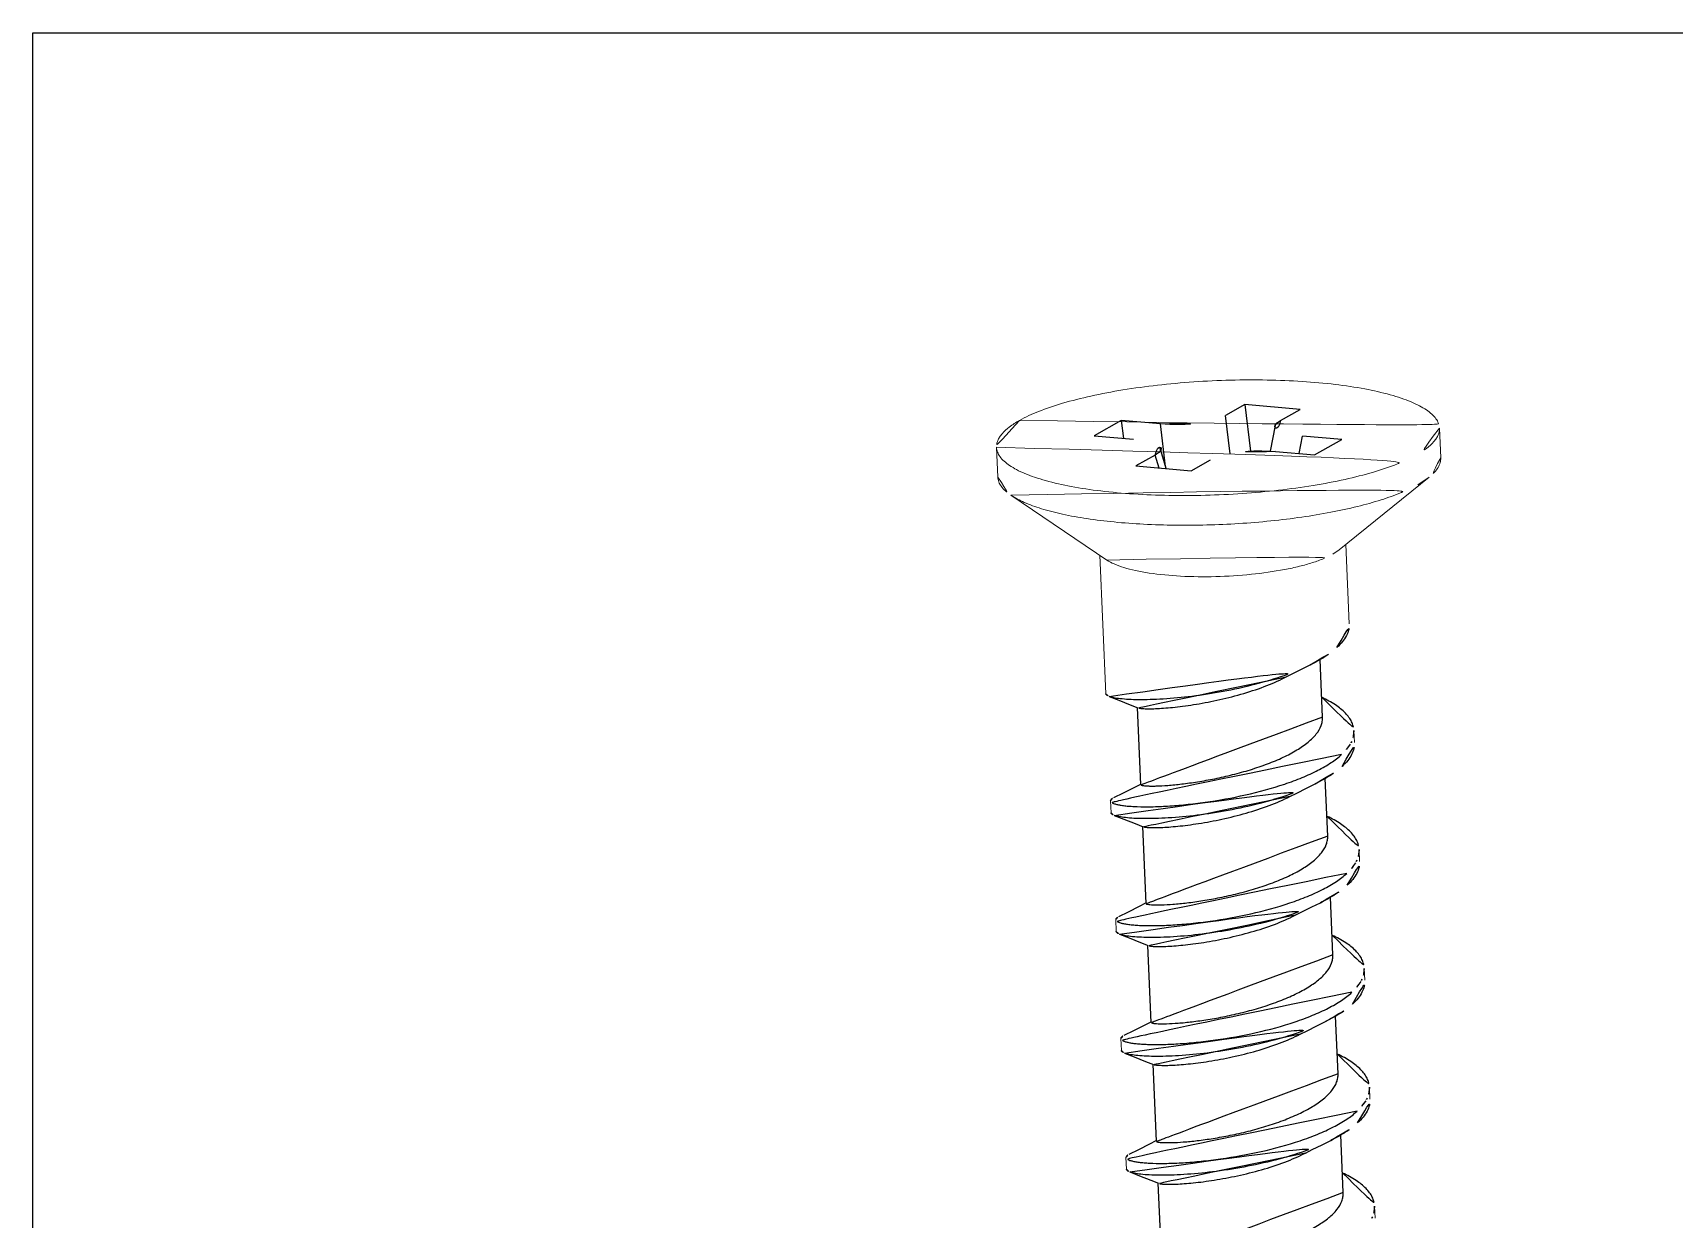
# Model space of a CAD drawing. Extents: x 16296675204 to 16296683393, y -37409618576 to -37409617244.
# Drawn here: x 16296675481.54 to 16296675508.19, y -37409617653.29 to -37409617634.02 of the extents above; entities that cross this region are included whole.
import ezdxf

# ---------------------------------------------------------------- set-up
doc = ezdxf.new("R2010")
doc.units = 0
doc.header["$LTSCALE"] = 10
doc.header["$MEASUREMENT"] = 0
doc.linetypes.add('ACAD_ISO02W100', pattern=[15, 12, -3])
doc.layers.get('0').update_dxf_attribs({"linetype": 'CONTINUOUS'})
doc.layers.add('虚线', color=8, linetype='ACAD_ISO02W100', lineweight=20)

msp = doc.modelspace()

# ---------------------------------------------------------------- linework, layer by layer
at = {"color": 7, "linetype": 'Continuous'}
for p, q in [((16296675501.221809, -37409617640.058723), (16296675500.906601, -37409617640.236099)), ((16296675502.11754, -37409617640.136597), (16296675501.221809, -37409617640.058723)), ((16296675501.221809, -37409617640.058723), (16296675501.312031, -37409617640.816238)), ((16296675501.80232, -37409617640.31398), (16296675502.11754, -37409617640.136597)), ((16296675499.214291, -37409617640.315521), (16296675498.771669, -37409617640.564598)), ((16296675499.85218, -37409617640.370979), (16296675499.214291, -37409617640.315521)), ((16296675499.214291, -37409617640.315521), (16296675499.24889, -37409617640.606087)), ((16296675499.934521, -37409617641.062302), (16296675499.85218, -37409617640.370979)), ((16296675500.98052, -37409617640.856819), (16296675500.906601, -37409617640.236099)), ((16296675501.638849, -37409617640.816948), (16296675501.7208, -37409617640.396523)), ((16296675498.771669, -37409617640.564598), (16296675499.409571, -37409617640.620064)), ((16296675502.104191, -37409617640.854347), (16296675502.159309, -37409617640.571571)), ((16296675502.797199, -37409617640.627037), (16296675502.159309, -37409617640.571571)), ((16296675502.354589, -37409617640.876106), (16296675502.797199, -37409617640.627037)), ((16296675499.76655, -37409617640.877663), (16296675499.45134, -37409617641.055038)), ((16296675499.829029, -37409617641.087883), (16296675499.76655, -37409617640.877663)), ((16296675499.94512, -37409617641.097969), (16296675499.84705, -37409617640.767998)), ((16296675500.347071, -37409617641.132919), (16296675500.662279, -37409617640.955544)), ((16296675501.71669, -37409617640.820663), (16296675502.354589, -37409617640.876106)), ((16296675499.45134, -37409617641.055038), (16296675500.347071, -37409617641.132919)), ((16296675502.48303, -37409617645.134087), (16296675502.442341, -37409617644.197601)), ((16296675499.357479, -37409617644.932518), (16296675499.482981, -37409617644.982986)), ((16296675499.473471, -37409617644.979172), (16296675499.5278, -37409617646.229652)), ((16296675502.566919, -37409617647.064781), (16296675502.52622, -37409617646.128151)), ((16296675499.44136, -37409617646.863213), (16296675499.56687, -37409617646.913689)), ((16296675499.55735, -37409617646.909866), (16296675499.611679, -37409617648.160347)), ((16296675502.650801, -37409617648.995483), (16296675502.6101, -37409617648.058823)), ((16296675499.525249, -37409617648.793907), (16296675499.650749, -37409617648.844383)), ((16296675499.641239, -37409617648.840561), (16296675499.69557, -37409617650.091042)), ((16296675502.73468, -37409617650.926163), (16296675502.693991, -37409617649.989647)), ((16296675499.609131, -37409617650.724602), (16296675499.73464, -37409617650.775078)), ((16296675499.725121, -37409617650.771248), (16296675499.779461, -37409617652.021744)), ((16296675502.818569, -37409617652.856857), (16296675502.77787, -37409617651.920189)), ((16296675499.69302, -37409617652.655296), (16296675499.81852, -37409617652.705772)), ((16296675499.80901, -37409617652.701942), (16296675499.86334, -37409617653.952423))]:
    msp.add_line(p, q, dxfattribs=at)
msp.add_lwpolyline([(16296675534.85187, -37409617716.359558), (16296675481.5355, -37409617716.359558), (16296675481.5355, -37409617634.019852), (16296675534.85187, -37409617634.019852)], close=True)
for points in [[(16296675501.870029, -37409617644.491241), (16296675501.979321, -37409617644.435837), (16296675502.14082, -37409617644.355278), (16296675502.2794, -37409617644.287086)], [(16296675499.01549, -37409617644.798523), (16296675499.173019, -37409617644.859703), (16296675499.357479, -37409617644.932518)], [(16296675499.525961, -37409617646.226021), (16296675499.41971, -37409617646.2799), (16296675499.242189, -37409617646.368507), (16296675499.087021, -37409617646.444878)], [(16296675501.953911, -37409617646.421928), (16296675502.06321, -37409617646.366531), (16296675502.224701, -37409617646.285973), (16296675502.363291, -37409617646.217781)], [(16296675499.099369, -37409617646.729218), (16296675499.256901, -37409617646.790398), (16296675499.44136, -37409617646.863213)], [(16296675499.60984, -37409617648.156723), (16296675499.503599, -37409617648.210587), (16296675499.32608, -37409617648.299202), (16296675499.1709, -37409617648.375557)], [(16296675502.0378, -37409617648.352623), (16296675502.147091, -37409617648.297218), (16296675502.30859, -37409617648.216667), (16296675502.44717, -37409617648.148483)], [(16296675499.18326, -37409617648.659912), (16296675499.34079, -37409617648.721092), (16296675499.525249, -37409617648.793907)], [(16296675499.693729, -37409617650.08741), (16296675499.587481, -37409617650.141289), (16296675499.40996, -37409617650.229889), (16296675499.254789, -37409617650.306259)], [(16296675502.121679, -37409617650.283318), (16296675502.23098, -37409617650.227913), (16296675502.392469, -37409617650.147362), (16296675502.531059, -37409617650.07917)], [(16296675499.267139, -37409617650.590599), (16296675499.424669, -37409617650.651787), (16296675499.609131, -37409617650.724602)], [(16296675499.777611, -37409617652.018097), (16296675499.67137, -37409617652.071983), (16296675499.493851, -37409617652.160583), (16296675499.338671, -37409617652.236954)], [(16296675502.20557, -37409617652.214012), (16296675502.314859, -37409617652.158607), (16296675502.47636, -37409617652.078049), (16296675502.614941, -37409617652.009857)], [(16296675499.35103, -37409617652.521294), (16296675499.508551, -37409617652.582474), (16296675499.69302, -37409617652.655296)]]:
    msp.add_lwpolyline(points, dxfattribs=at)
for centre, major_axis, ratio, start_param, end_param in [((16296675500.1898, -37409617640.166733), (-0.801806, -0.030785), 0.263882425, 1.126066153, 2.666704219), ((16296675502.5408, -37409617640.37114), (-0.821229, -0.039608), 0.25133448, 5.818141006, 7.358779072), ((16296675499.02807, -37409617640.820488), (-0.821229, -0.039608), 0.25133448, -3.606636955, -2.065998889), ((16296675501.37907, -37409617641.024887), (-0.801806, -0.030785), 0.263882425, -2.0155265, -0.474888434)]:
    msp.add_ellipse(centre, major_axis=major_axis, ratio=ratio, start_param=start_param, end_param=end_param, dxfattribs=at)
for points, knots in [([(16296675502.717171, -37409617644.003128), (16296675502.749281, -37409617643.973457), (16296675502.80654, -37409617643.913696), (16296675502.87265, -37409617643.816093), (16296675502.91188, -37409617643.716553), (16296675502.918949, -37409617643.648613), (16296675502.91754, -37409617643.616127)], [0, 0, 0, 0, 0.292045706, 0.550742358, 0.782817436, 1, 1, 1, 1]), ([(16296675502.2794, -37409617644.287086), (16296675502.363899, -37409617644.245743), (16296675502.517139, -37409617644.161842), (16296675502.65819, -37409617644.057617), (16296675502.717171, -37409617644.003128)], [0, 0, 0, 0, 0.539523175, 1, 1, 1, 1]), ([(16296675499.01549, -37409617644.798523), (16296675499.039709, -37409617644.807861), (16296675499.10005, -37409617644.822884), (16296675499.206249, -37409617644.838333), (16296675499.341721, -37409617644.848763), (16296675499.50412, -37409617644.853302), (16296675499.690821, -37409617644.851067), (16296675499.97921, -37409617644.837646), (16296675500.374599, -37409617644.79998), (16296675500.870781, -37409617644.723427), (16296675501.37249, -37409617644.613693), (16296675501.846319, -37409617644.473083), (16296675502.14336, -37409617644.353683), (16296675502.2794, -37409617644.287086)], [0, 0, 0, 0, 0.023276566, 0.055463247, 0.09623742, 0.145040673, 0.201136549, 0.263651163, 0.403927684, 0.557108169, 0.713672809, 0.86415492, 1, 1, 1, 1]), ([(16296675501.87002, -37409617644.491226), (16296675501.761061, -37409617644.546913), (16296675501.526251, -37409617644.647263), (16296675501.155621, -37409617644.767433), (16296675500.77169, -37409617644.862717), (16296675500.454769, -37409617644.921913), (16296675500.214911, -37409617644.956497), (16296675500.052839, -37409617644.975433), (16296675499.90663, -37409617644.988449), (16296675499.778839, -37409617644.996017), (16296675499.6717, -37409617644.998802), (16296675499.58716, -37409617644.997414), (16296675499.53145, -37409617644.993408), (16296675499.499439, -37409617644.988037), (16296675499.487659, -37409617644.984894), (16296675499.482981, -37409617644.982986)], [0, 0, 0, 0, 0.149149692, 0.310486425, 0.474512212, 0.630990703, 0.703238306, 0.769886721, 0.829852517, 0.882142193, 0.925906765, 0.960440098, 0.985212648, 0.993851739, 1, 1, 1, 1]), ([(16296675498.96327, -37409617644.755058), (16296675498.963449, -37409617644.759079), (16296675498.966619, -37409617644.767982), (16296675498.977631, -37409617644.779198), (16296675498.99435, -37409617644.789688), (16296675499.007839, -37409617644.79557), (16296675499.01549, -37409617644.798523)], [0, 0, 0, 0, 0.169964487, 0.380192821, 0.653494873, 1, 1, 1, 1]), ([(16296675502.476101, -37409617644.816238), (16296675502.55056, -37409617644.851593), (16296675502.684349, -37409617644.924179), (16296675502.82888, -37409617645.037201), (16296675502.91194, -37409617645.133957), (16296675502.956011, -37409617645.205368), (16296675502.98414, -37409617645.278732), (16296675502.991961, -37409617645.329063), (16296675502.99304, -37409617645.35376)], [0, 0, 0, 0, 0.317057743, 0.583748074, 0.699704525, 0.805924509, 0.904904925, 1, 1, 1, 1]), ([(16296675502.483021, -37409617645.134087), (16296675502.48402, -37409617645.156883), (16296675502.481001, -37409617645.203697), (16296675502.454269, -37409617645.299797), (16296675502.37977, -37409617645.420212), (16296675502.242611, -37409617645.551971), (16296675502.06004, -37409617645.676743), (16296675501.838209, -37409617645.792648), (16296675501.585091, -37409617645.897911), (16296675501.31011, -37409617645.990768), (16296675501.023729, -37409617646.069939), (16296675500.73691, -37409617646.134644), (16296675500.46069, -37409617646.184631), (16296675500.20573, -37409617646.220306), (16296675499.981871, -37409617646.242577), (16296675499.818781, -37409617646.251907), (16296675499.71031, -37409617646.253471), (16296675499.647461, -37409617646.25235), (16296675499.597651, -37409617646.249229), (16296675499.56496, -37409617646.24527), (16296675499.54537, -37409617646.240761), (16296675499.53546, -37409617646.237457), (16296675499.52796, -37409617646.233162), (16296675499.527809, -37409617646.229652)], [0, 0, 0, 0, 0.020473064, 0.041729226, 0.088965761, 0.145234353, 0.211406525, 0.286735163, 0.369456871, 0.457154917, 0.547003049, 0.635953592, 0.720898874, 0.798817184, 0.866906327, 0.922705443, 0.9453497, 0.964215031, 0.979139366, 0.990015945, 0.99393238, 0.996849703, 1, 1, 1, 1]), ([(16296675502.955999, -37409617645.528778), (16296675502.95435, -37409617645.532341), (16296675502.94743, -37409617645.546783), (16296675502.939791, -37409617645.56086), (16296675502.933689, -37409617645.571274)], [0, 0, 0, 0, 0.245567706, 1, 1, 1, 1]), ([(16296675502.99304, -37409617645.35376), (16296675502.99431, -37409617645.38295), (16296675502.988951, -37409617645.443527), (16296675502.968981, -37409617645.500793), (16296675502.955999, -37409617645.528778)], [0, 0, 0, 0, 0.486340642, 1, 1, 1, 1]), ([(16296675502.792669, -37409617645.740753), (16296675502.740021, -37409617645.789383), (16296675502.616091, -37409617645.883087), (16296675502.400789, -37409617646.006416), (16296675502.14761, -37409617646.121323), (16296675501.758711, -37409617646.264503), (16296675501.232269, -37409617646.406433), (16296675500.691999, -37409617646.503998), (16296675500.26757, -37409617646.55555), (16296675499.975849, -37409617646.579674), (16296675499.713289, -37409617646.590729), (16296675499.51613, -37409617646.590103), (16296675499.378559, -37409617646.583427), (16296675499.29212, -37409617646.576263), (16296675499.21764, -37409617646.566833), (16296675499.15604, -37409617646.55571), (16296675499.106421, -37409617646.542374), (16296675499.06694, -37409617646.527344), (16296675499.03941, -37409617646.507378), (16296675499.038771, -37409617646.492683)], [0, 0, 0, 0, 0.054602615, 0.117789166, 0.188745253, 0.266169363, 0.433325532, 0.603347488, 0.684032993, 0.759000201, 0.826300458, 0.884192152, 0.909142841, 0.931212345, 0.950280087, 0.966251833, 0.979077401, 0.988796353, 1, 1, 1, 1]), ([(16296675502.80105, -37409617645.933823), (16296675502.833179, -37409617645.904137), (16296675502.890459, -37409617645.844353), (16296675502.956591, -37409617645.746689), (16296675502.9958, -37409617645.647102), (16296675503.00285, -37409617645.579117), (16296675503.001419, -37409617645.546638)], [0, 0, 0, 0, 0.292058996, 0.550756019, 0.78282278, 1, 1, 1, 1]), ([(16296675502.933689, -37409617645.571274), (16296675502.9251, -37409617645.58593), (16296675502.88485, -37409617645.647713), (16296675502.83429, -37409617645.702309), (16296675502.792669, -37409617645.740753)], [0, 0, 0, 0, 0.230661655, 1, 1, 1, 1]), ([(16296675502.363291, -37409617646.217781), (16296675502.447781, -37409617646.17643), (16296675502.601021, -37409617646.092537), (16296675502.742069, -37409617645.988312), (16296675502.80105, -37409617645.933823)], [0, 0, 0, 0, 0.539505924, 1, 1, 1, 1]), ([(16296675499.09938, -37409617646.729218), (16296675499.12359, -37409617646.738564), (16296675499.183929, -37409617646.753571), (16296675499.29014, -37409617646.76902), (16296675499.425619, -37409617646.779457), (16296675499.588039, -37409617646.783997), (16296675499.774759, -37409617646.781761), (16296675500.06316, -37409617646.768341), (16296675500.458561, -37409617646.730667), (16296675500.954729, -37409617646.654121), (16296675501.456421, -37409617646.544373), (16296675501.930241, -37409617646.403763), (16296675502.227261, -37409617646.284363), (16296675502.363291, -37409617646.217781)], [0, 0, 0, 0, 0.023276892, 0.055464645, 0.096240648, 0.145049353, 0.201151804, 0.263673445, 0.403950807, 0.557126029, 0.713689384, 0.864168888, 1, 1, 1, 1]), ([(16296675499.038771, -37409617646.492683), (16296675499.038589, -37409617646.48867), (16296675499.04097, -37409617646.479523), (16296675499.050989, -37409617646.467407), (16296675499.06673, -37409617646.455513), (16296675499.079651, -37409617646.448479), (16296675499.087021, -37409617646.444878)], [0, 0, 0, 0, 0.169923784, 0.38021977, 0.653573272, 1, 1, 1, 1]), ([(16296675501.953911, -37409617646.421928), (16296675501.84494, -37409617646.477592), (16296675501.61013, -37409617646.577957), (16296675501.2395, -37409617646.69812), (16296675500.85557, -37409617646.793411), (16296675500.53866, -37409617646.852608), (16296675500.29879, -37409617646.887199), (16296675500.13673, -37409617646.906128), (16296675499.990511, -37409617646.919144), (16296675499.86272, -37409617646.926712), (16296675499.75559, -37409617646.929497), (16296675499.67104, -37409617646.928093), (16296675499.61533, -37409617646.924103), (16296675499.583321, -37409617646.918732), (16296675499.57155, -37409617646.915581), (16296675499.566879, -37409617646.913689)], [0, 0, 0, 0, 0.149151444, 0.31048851, 0.474514788, 0.630995045, 0.703238917, 0.769892315, 0.829853838, 0.882146381, 0.925911335, 0.960441334, 0.985220341, 0.993856093, 1, 1, 1, 1]), ([(16296675499.047159, -37409617646.685806), (16296675499.04734, -37409617646.689819), (16296675499.050529, -37409617646.698708), (16296675499.06155, -37409617646.709908), (16296675499.07826, -37409617646.72039), (16296675499.09173, -37409617646.726257), (16296675499.09938, -37409617646.729218)], [0, 0, 0, 0, 0.170000013, 0.380313825, 0.653600326, 1, 1, 1, 1]), ([(16296675502.56041, -37409617646.747139), (16296675502.6348, -37409617646.782471), (16296675502.76845, -37409617646.855026), (16296675502.91283, -37409617646.967972), (16296675502.995819, -37409617647.064651), (16296675503.03986, -37409617647.136002), (16296675503.067989, -37409617647.209297), (16296675503.075821, -37409617647.259583), (16296675503.07691, -37409617647.284264)], [0, 0, 0, 0, 0.317038141, 0.583721003, 0.699682042, 0.805910367, 0.904900162, 1, 1, 1, 1]), ([(16296675502.56691, -37409617647.064781), (16296675502.56789, -37409617647.087578), (16296675502.56488, -37409617647.134392), (16296675502.53817, -37409617647.230499), (16296675502.463659, -37409617647.350906), (16296675502.3265, -37409617647.482674), (16296675502.143921, -37409617647.607437), (16296675501.922091, -37409617647.723343), (16296675501.66897, -37409617647.828598), (16296675501.393999, -37409617647.921463), (16296675501.10762, -37409617648.000641), (16296675500.820801, -37409617648.065331), (16296675500.544571, -37409617648.115334), (16296675500.28961, -37409617648.151001), (16296675500.06576, -37409617648.173279), (16296675499.90267, -37409617648.182587), (16296675499.794201, -37409617648.184174), (16296675499.73134, -37409617648.183037), (16296675499.68154, -37409617648.179916), (16296675499.648849, -37409617648.175972), (16296675499.62925, -37409617648.171463), (16296675499.61935, -37409617648.168137), (16296675499.611839, -37409617648.163857), (16296675499.611679, -37409617648.160347)], [0, 0, 0, 0, 0.020473397, 0.04172825, 0.088964795, 0.145234699, 0.21140827, 0.286737033, 0.369457519, 0.457154473, 0.547002625, 0.635953948, 0.720899289, 0.798816176, 0.866903321, 0.922701866, 0.945350284, 0.96421297, 0.979137498, 0.990016213, 0.993929145, 0.99684572, 1, 1, 1, 1]), ([(16296675503.07691, -37409617647.284264), (16296675503.078199, -37409617647.313499), (16296675503.072849, -37409617647.374207), (16296675503.05283, -37409617647.43158), (16296675503.03981, -37409617647.459633)], [0, 0, 0, 0, 0.486306326, 1, 1, 1, 1]), ([(16296675502.876551, -37409617647.671448), (16296675502.82391, -37409617647.720078), (16296675502.700001, -37409617647.813766), (16296675502.484739, -37409617647.937073), (16296675502.231621, -37409617648.051964), (16296675501.842779, -37409617648.195122), (16296675501.31642, -37409617648.337067), (16296675500.776199, -37409617648.434647), (16296675500.351789, -37409617648.486214), (16296675500.060061, -37409617648.510353), (16296675499.79747, -37409617648.521423), (16296675499.600269, -37409617648.520798), (16296675499.462669, -37409617648.514137), (16296675499.3762, -37409617648.506973), (16296675499.301689, -37409617648.497543), (16296675499.240061, -37409617648.486427), (16296675499.19042, -37409617648.473106), (16296675499.1509, -37409617648.458069), (16296675499.123329, -37409617648.438133), (16296675499.12265, -37409617648.423431)], [0, 0, 0, 0, 0.054597217, 0.117772269, 0.188713614, 0.266122839, 0.433262524, 0.603270318, 0.683950983, 0.758921475, 0.826233658, 0.884138543, 0.909095902, 0.931171631, 0.950246803, 0.966225121, 0.979058274, 0.988784535, 1, 1, 1, 1]), ([(16296675502.884939, -37409617647.864517), (16296675502.917061, -37409617647.834846), (16296675502.97434, -37409617647.775047), (16296675503.04047, -37409617647.677399), (16296675503.079679, -37409617647.577812), (16296675503.08674, -37409617647.509827), (16296675503.0853, -37409617647.477348)], [0, 0, 0, 0, 0.292042277, 0.550741516, 0.782816052, 1, 1, 1, 1]), ([(16296675503.018009, -37409617647.501221), (16296675503.009411, -37409617647.515953), (16296675502.96908, -37409617647.578018), (16296675502.918341, -37409617647.632843), (16296675502.876551, -37409617647.671448)], [0, 0, 0, 0, 0.230586123, 1, 1, 1, 1]), ([(16296675503.03981, -37409617647.459633), (16296675503.038191, -37409617647.463112), (16296675503.03142, -37409617647.477226), (16296675503.02397, -37409617647.49102), (16296675503.018009, -37409617647.501221)], [0, 0, 0, 0, 0.245662192, 1, 1, 1, 1]), ([(16296675502.44717, -37409617648.148483), (16296675502.53167, -37409617648.107117), (16296675502.68491, -37409617648.023232), (16296675502.82596, -37409617647.918999), (16296675502.884939, -37409617647.864517)], [0, 0, 0, 0, 0.539514938, 1, 1, 1, 1]), ([(16296675499.12265, -37409617648.423431), (16296675499.122471, -37409617648.419411), (16296675499.12483, -37409617648.410263), (16296675499.13485, -37409617648.398117), (16296675499.1506, -37409617648.386223), (16296675499.16353, -37409617648.379173), (16296675499.1709, -37409617648.375557)], [0, 0, 0, 0, 0.169900019, 0.380141039, 0.653487407, 1, 1, 1, 1]), ([(16296675499.18326, -37409617648.659912), (16296675499.207479, -37409617648.66925), (16296675499.26782, -37409617648.684273), (16296675499.37402, -37409617648.699707), (16296675499.509489, -37409617648.710152), (16296675499.6719, -37409617648.714684), (16296675499.85861, -37409617648.712463), (16296675500.147011, -37409617648.699043), (16296675500.5424, -37409617648.661369), (16296675501.03857, -37409617648.584824), (16296675501.54026, -37409617648.475067), (16296675502.01409, -37409617648.334457), (16296675502.311131, -37409617648.215073), (16296675502.44717, -37409617648.148483)], [0, 0, 0, 0, 0.023278057, 0.055464367, 0.096237391, 0.145041777, 0.201140971, 0.263660908, 0.403941326, 0.557113817, 0.713670843, 0.864155822, 1, 1, 1, 1]), ([(16296675502.03779, -37409617648.352623), (16296675501.928829, -37409617648.408302), (16296675501.694019, -37409617648.508636), (16296675501.323389, -37409617648.628807), (16296675500.939461, -37409617648.724113), (16296675500.622549, -37409617648.783287), (16296675500.382681, -37409617648.817886), (16296675500.22061, -37409617648.836823), (16296675500.0744, -37409617648.849838), (16296675499.946609, -37409617648.857407), (16296675499.83947, -37409617648.860184), (16296675499.754919, -37409617648.858803), (16296675499.699221, -37409617648.85479), (16296675499.66721, -37409617648.849419), (16296675499.65542, -37409617648.846283), (16296675499.650749, -37409617648.844383)], [0, 0, 0, 0, 0.149149925, 0.310486899, 0.474512549, 0.630991091, 0.703238754, 0.769887552, 0.829852148, 0.882143536, 0.925906325, 0.960441356, 0.985212845, 0.993853208, 1, 1, 1, 1]), ([(16296675499.131041, -37409617648.616478), (16296675499.13122, -37409617648.620499), (16296675499.134411, -37409617648.629387), (16296675499.14542, -37409617648.640587), (16296675499.16213, -37409617648.651077), (16296675499.175619, -37409617648.65696), (16296675499.18326, -37409617648.659912)], [0, 0, 0, 0, 0.169993056, 0.38028427, 0.653562307, 1, 1, 1, 1]), ([(16296675502.64501, -37409617648.678169), (16296675502.719311, -37409617648.713493), (16296675502.85277, -37409617648.786011), (16296675502.99695, -37409617648.898888), (16296675503.079821, -37409617648.995499), (16296675503.1238, -37409617649.066811), (16296675503.15188, -37409617649.14006), (16296675503.15971, -37409617649.190308), (16296675503.160801, -37409617649.214973)], [0, 0, 0, 0, 0.316984893, 0.583639069, 0.699603812, 0.805849235, 0.904865736, 1, 1, 1, 1]), ([(16296675502.650789, -37409617648.995483), (16296675502.651791, -37409617649.018257), (16296675502.648769, -37409617649.065086), (16296675502.622049, -37409617649.161186), (16296675502.547529, -37409617649.281593), (16296675502.410379, -37409617649.413353), (16296675502.22781, -37409617649.538132), (16296675502.00598, -37409617649.65403), (16296675501.752859, -37409617649.759293), (16296675501.47788, -37409617649.852158), (16296675501.1915, -37409617649.931328), (16296675500.90468, -37409617649.996017), (16296675500.62846, -37409617650.046013), (16296675500.373501, -37409617650.081703), (16296675500.149639, -37409617650.103973), (16296675499.986549, -37409617650.113297), (16296675499.87808, -37409617650.114861), (16296675499.815229, -37409617650.113739), (16296675499.765421, -37409617650.110611), (16296675499.732731, -37409617650.106659), (16296675499.71314, -37409617650.10215), (16296675499.70323, -37409617650.098846), (16296675499.69573, -37409617650.094551), (16296675499.69558, -37409617650.091042)], [0, 0, 0, 0, 0.02047321, 0.04172905, 0.08896589, 0.145234743, 0.211406872, 0.286735126, 0.369456489, 0.457154687, 0.547003065, 0.635953623, 0.720898634, 0.798816603, 0.866905772, 0.922705652, 0.945349236, 0.964215767, 0.979138535, 0.990016578, 0.993933024, 0.996849142, 1, 1, 1, 1]), ([(16296675503.160801, -37409617649.214973), (16296675503.16209, -37409617649.244339), (16296675503.156679, -37409617649.305321), (16296675503.13648, -37409617649.362923), (16296675503.12335, -37409617649.39106)], [0, 0, 0, 0, 0.486199985, 1, 1, 1, 1]), ([(16296675502.968821, -37409617649.795212), (16296675503.000931, -37409617649.765549), (16296675503.058189, -37409617649.70578), (16296675503.1243, -37409617649.608177), (16296675503.16353, -37409617649.508659), (16296675503.170601, -37409617649.44072), (16296675503.169201, -37409617649.408249)], [0, 0, 0, 0, 0.292056058, 0.55074832, 0.782819238, 1, 1, 1, 1]), ([(16296675503.10301, -37409617649.43), (16296675503.0944, -37409617649.444893), (16296675503.053869, -37409617649.507721), (16296675503.002649, -37409617649.563148), (16296675502.96043, -37409617649.602142)], [0, 0, 0, 0, 0.230394881, 1, 1, 1, 1]), ([(16296675503.12335, -37409617649.39106), (16296675503.12183, -37409617649.394333), (16296675503.11548, -37409617649.407516), (16296675503.10854, -37409617649.420441), (16296675503.10301, -37409617649.43)], [0, 0, 0, 0, 0.24594043, 1, 1, 1, 1]), ([(16296675502.96043, -37409617649.602142), (16296675502.907789, -37409617649.650772), (16296675502.78388, -37409617649.744461), (16296675502.5686, -37409617649.867783), (16296675502.315439, -37409617649.982674), (16296675501.926571, -37409617650.125847), (16296675501.40019, -37409617650.267776), (16296675500.859961, -37409617650.365356), (16296675500.43556, -37409617650.416908), (16296675500.143829, -37409617650.44104), (16296675499.88125, -37409617650.45211), (16296675499.684059, -37409617650.451477), (16296675499.546471, -37409617650.444817), (16296675499.46003, -37409617650.437653), (16296675499.38553, -37409617650.42823), (16296675499.3239, -37409617650.417107), (16296675499.274269, -37409617650.403793), (16296675499.23476, -37409617650.388763), (16296675499.207211, -37409617650.368797), (16296675499.206539, -37409617650.354103)], [0, 0, 0, 0, 0.05459869, 0.11777762, 0.188727264, 0.266146226, 0.433292764, 0.603296072, 0.683979386, 0.758950658, 0.826259313, 0.88415787, 0.909111388, 0.931183846, 0.950256241, 0.966231778, 0.979063344, 0.988787913, 1, 1, 1, 1]), ([(16296675502.531059, -37409617650.07917), (16296675502.615549, -37409617650.037811), (16296675502.768789, -37409617649.953934), (16296675502.90984, -37409617649.849693), (16296675502.968821, -37409617649.795212)], [0, 0, 0, 0, 0.539520138, 1, 1, 1, 1]), ([(16296675499.206539, -37409617650.354103), (16296675499.20635, -37409617650.350082), (16296675499.208731, -37409617650.340927), (16296675499.21874, -37409617650.328812), (16296675499.234489, -37409617650.316902), (16296675499.247419, -37409617650.309868), (16296675499.254789, -37409617650.306259)], [0, 0, 0, 0, 0.169908325, 0.380176255, 0.653525717, 1, 1, 1, 1]), ([(16296675499.267151, -37409617650.590599), (16296675499.291361, -37409617650.599953), (16296675499.3517, -37409617650.61496), (16296675499.457899, -37409617650.630402), (16296675499.59338, -37409617650.640846), (16296675499.755779, -37409617650.645378), (16296675499.94249, -37409617650.64315), (16296675500.230881, -37409617650.62973), (16296675500.62627, -37409617650.592056), (16296675501.12245, -37409617650.515518), (16296675501.624161, -37409617650.405769), (16296675502.09799, -37409617650.265152), (16296675502.39502, -37409617650.14576), (16296675502.531059, -37409617650.07917)], [0, 0, 0, 0, 0.023276407, 0.055463181, 0.096237908, 0.145042369, 0.201139714, 0.263655278, 0.403931506, 0.557112621, 0.713678891, 0.864158647, 1, 1, 1, 1]), ([(16296675502.121679, -37409617650.283318), (16296675502.012711, -37409617650.338982), (16296675501.777901, -37409617650.439339), (16296675501.40727, -37409617650.559502), (16296675501.02334, -37409617650.6548), (16296675500.70643, -37409617650.713989), (16296675500.46656, -37409617650.748581), (16296675500.304501, -37409617650.767517), (16296675500.158279, -37409617650.780533), (16296675500.030491, -37409617650.788094), (16296675499.923361, -37409617650.790894), (16296675499.83881, -37409617650.789482), (16296675499.7831, -37409617650.785492), (16296675499.751089, -37409617650.780113), (16296675499.739321, -37409617650.77697), (16296675499.73465, -37409617650.775078)], [0, 0, 0, 0, 0.149151082, 0.31048801, 0.474514413, 0.630994577, 0.703238601, 0.769891117, 0.829854077, 0.882144985, 0.925911753, 0.960440489, 0.985219788, 0.993854646, 1, 1, 1, 1]), ([(16296675499.21493, -37409617650.547157), (16296675499.215111, -37409617650.551193), (16296675499.21829, -37409617650.560066), (16296675499.2293, -37409617650.571289), (16296675499.246019, -37409617650.581772), (16296675499.259501, -37409617650.587646), (16296675499.267151, -37409617650.590599)], [0, 0, 0, 0, 0.169972208, 0.380232623, 0.65353903, 1, 1, 1, 1]), ([(16296675502.726231, -37409617650.607597), (16296675502.80093, -37409617650.642998), (16296675502.93511, -37409617650.715652), (16296675503.08007, -37409617650.828827), (16296675503.16338, -37409617650.925728), (16296675503.207569, -37409617650.997253), (16296675503.23579, -37409617651.070717), (16296675503.24362, -37409617651.121132), (16296675503.24469, -37409617651.145866)], [0, 0, 0, 0, 0.3172345, 0.583924157, 0.69985153, 0.806036112, 0.904966851, 1, 1, 1, 1]), ([(16296675502.73468, -37409617650.926163), (16296675502.735661, -37409617650.948959), (16296675502.732651, -37409617650.995781), (16296675502.705931, -37409617651.091881), (16296675502.63143, -37409617651.212288), (16296675502.49427, -37409617651.344048), (16296675502.311701, -37409617651.468819), (16296675502.089861, -37409617651.584717), (16296675501.83674, -37409617651.689987), (16296675501.561769, -37409617651.782852), (16296675501.275391, -37409617651.862022), (16296675500.988569, -37409617651.92672), (16296675500.712351, -37409617651.976723), (16296675500.45738, -37409617652.01239), (16296675500.23353, -37409617652.034668), (16296675500.070431, -37409617652.043983), (16296675499.961969, -37409617652.045563), (16296675499.899111, -37409617652.044434), (16296675499.84931, -37409617652.041313), (16296675499.81662, -37409617652.037354), (16296675499.79702, -37409617652.032837), (16296675499.787121, -37409617652.029533), (16296675499.7796, -37409617652.025253), (16296675499.779461, -37409617652.021744)], [0, 0, 0, 0, 0.020473134, 0.041728323, 0.088964486, 0.14523392, 0.211407584, 0.286736716, 0.369457507, 0.457154493, 0.547002463, 0.635953727, 0.720899492, 0.798816786, 0.866903955, 0.922702124, 0.945350952, 0.964212695, 0.979138569, 0.990015654, 0.993929113, 0.996846507, 1, 1, 1, 1]), ([(16296675503.05271, -37409617651.725906), (16296675503.084829, -37409617651.696228), (16296675503.14212, -37409617651.636421), (16296675503.20825, -37409617651.538757), (16296675503.247459, -37409617651.439163), (16296675503.254511, -37409617651.371178), (16296675503.253071, -37409617651.338692)], [0, 0, 0, 0, 0.292057156, 0.550753557, 0.782820762, 1, 1, 1, 1]), ([(16296675503.184059, -37409617651.365532), (16296675503.175489, -37409617651.379997), (16296675503.135469, -37409617651.440918), (16296675503.085449, -37409617651.494827), (16296675503.044319, -37409617651.532837)], [0, 0, 0, 0, 0.23088135, 1, 1, 1, 1]), ([(16296675503.20792, -37409617651.320282), (16296675503.20616, -37409617651.324081), (16296675503.198799, -37409617651.339462), (16296675503.19062, -37409617651.354462), (16296675503.184059, -37409617651.365532)], [0, 0, 0, 0, 0.245278164, 1, 1, 1, 1]), ([(16296675503.24469, -37409617651.145866), (16296675503.245951, -37409617651.174957), (16296675503.240641, -37409617651.235313), (16296675503.22081, -37409617651.292381), (16296675503.20792, -37409617651.320282)], [0, 0, 0, 0, 0.486427564, 1, 1, 1, 1]), ([(16296675503.044319, -37409617651.532837), (16296675502.99168, -37409617651.581467), (16296675502.86776, -37409617651.675163), (16296675502.65247, -37409617651.798477), (16296675502.399309, -37409617651.913383), (16296675502.010429, -37409617652.056549), (16296675501.48403, -37409617652.198486), (16296675500.943781, -37409617652.296059), (16296675500.51935, -37409617652.34761), (16296675500.227631, -37409617652.371742), (16296675499.965071, -37409617652.382797), (16296675499.7679, -37409617652.382179), (16296675499.63031, -37409617652.375519), (16296675499.543859, -37409617652.368347), (16296675499.46937, -37409617652.358917), (16296675499.407749, -37409617652.347809), (16296675499.35813, -37409617652.334473), (16296675499.31863, -37409617652.319443), (16296675499.29108, -37409617652.299477), (16296675499.290421, -37409617652.28479)], [0, 0, 0, 0, 0.0546001, 0.117782597, 0.188733632, 0.266151748, 0.433300018, 0.60331817, 0.68400267, 0.75896991, 0.826272935, 0.884169085, 0.909122385, 0.931194582, 0.950265184, 0.96624001, 0.979068811, 0.988791119, 1, 1, 1, 1]), ([(16296675502.614941, -37409617652.009857), (16296675502.69944, -37409617651.968513), (16296675502.852671, -37409617651.884621), (16296675502.993731, -37409617651.780388), (16296675503.05271, -37409617651.725906)], [0, 0, 0, 0, 0.539501208, 1, 1, 1, 1]), ([(16296675499.35103, -37409617652.521294), (16296675499.37525, -37409617652.53064), (16296675499.435591, -37409617652.545647), (16296675499.54179, -37409617652.561096), (16296675499.67728, -37409617652.571541), (16296675499.839689, -37409617652.576073), (16296675500.026421, -37409617652.573837), (16296675500.314831, -37409617652.560417), (16296675500.71022, -37409617652.522751), (16296675501.206381, -37409617652.446198), (16296675501.708071, -37409617652.336449), (16296675502.18189, -37409617652.195839), (16296675502.47891, -37409617652.076447), (16296675502.614941, -37409617652.009857)], [0, 0, 0, 0, 0.023277738, 0.055465794, 0.096241954, 0.14505144, 0.20115394, 0.26367632, 0.403954117, 0.557125453, 0.713686867, 0.864167196, 1, 1, 1, 1]), ([(16296675499.290421, -37409617652.28479), (16296675499.290239, -37409617652.280769), (16296675499.29261, -37409617652.271622), (16296675499.302629, -37409617652.259499), (16296675499.31838, -37409617652.247597), (16296675499.331301, -37409617652.240562), (16296675499.338671, -37409617652.236954)], [0, 0, 0, 0, 0.169912341, 0.380179031, 0.653529502, 1, 1, 1, 1]), ([(16296675502.20557, -37409617652.214012), (16296675502.0966, -37409617652.269676), (16296675501.86179, -37409617652.370033), (16296675501.491159, -37409617652.490196), (16296675501.107229, -37409617652.585487), (16296675500.79031, -37409617652.644676), (16296675500.550449, -37409617652.679283), (16296675500.38838, -37409617652.698212), (16296675500.242161, -37409617652.71122), (16296675500.11438, -37409617652.718788), (16296675500.00724, -37409617652.721573), (16296675499.922689, -37409617652.720177), (16296675499.86698, -37409617652.716179), (16296675499.83498, -37409617652.710808), (16296675499.823191, -37409617652.707657), (16296675499.81852, -37409617652.705772)], [0, 0, 0, 0, 0.149150481, 0.310487645, 0.474513263, 0.630992056, 0.703239131, 0.769889043, 0.829852195, 0.882145353, 0.925906742, 0.960442514, 0.985214087, 0.993855175, 1, 1, 1, 1]), ([(16296675499.298809, -37409617652.477867), (16296675499.29899, -37409617652.481903), (16296675499.302179, -37409617652.490784), (16296675499.3132, -37409617652.501984), (16296675499.32991, -37409617652.512466), (16296675499.34339, -37409617652.518349), (16296675499.35103, -37409617652.521294)], [0, 0, 0, 0, 0.170000578, 0.380309158, 0.653587418, 1, 1, 1, 1]), ([(16296675502.81234, -37409617652.539337), (16296675502.88669, -37409617652.574677), (16296675503.020269, -37409617652.647217), (16296675503.16457, -37409617652.760117), (16296675503.247511, -37409617652.856773), (16296675503.291519, -37409617652.928108), (16296675503.319639, -37409617653.001381), (16296675503.32748, -37409617653.051643), (16296675503.328569, -37409617653.076317)], [0, 0, 0, 0, 0.317020572, 0.583696175, 0.69965802, 0.805891088, 0.904889407, 1, 1, 1, 1]), ([(16296675502.818569, -37409617652.856857), (16296675502.819559, -37409617652.879646), (16296675502.81653, -37409617652.926468), (16296675502.78982, -37409617653.022583), (16296675502.7153, -37409617653.142982), (16296675502.57815, -37409617653.274742), (16296675502.39558, -37409617653.399513), (16296675502.17375, -37409617653.515419), (16296675501.92063, -37409617653.620682), (16296675501.645651, -37409617653.713547), (16296675501.35927, -37409617653.792717), (16296675501.072451, -37409617653.857407), (16296675500.79623, -37409617653.907402), (16296675500.541269, -37409617653.943077), (16296675500.317419, -37409617653.965347), (16296675500.15432, -37409617653.974678), (16296675500.045851, -37409617653.976242), (16296675499.98299, -37409617653.975128), (16296675499.933189, -37409617653.972), (16296675499.900499, -37409617653.968048), (16296675499.880911, -37409617653.963539), (16296675499.871, -37409617653.960228), (16296675499.863501, -37409617653.955933), (16296675499.86335, -37409617653.952423)], [0, 0, 0, 0, 0.020473379, 0.041728798, 0.088965914, 0.145235111, 0.211407373, 0.286735407, 0.369456346, 0.45715445, 0.547003048, 0.635953711, 0.72089852, 0.798816075, 0.866904958, 0.922705167, 0.945348959, 0.964216136, 0.979137713, 0.990017197, 0.993933035, 0.996848199, 1, 1, 1, 1]), ([(16296675503.29141, -37409617653.251823), (16296675503.28981, -37409617653.255257), (16296675503.28311, -37409617653.269234), (16296675503.27574, -37409617653.282883), (16296675503.26985, -37409617653.292976)], [0, 0, 0, 0, 0.245707587, 1, 1, 1, 1]), ([(16296675503.328569, -37409617653.076317), (16296675503.329861, -37409617653.105583), (16296675503.324499, -37409617653.166344), (16296675503.304449, -37409617653.223747), (16296675503.29141, -37409617653.251823)], [0, 0, 0, 0, 0.48629063, 1, 1, 1, 1])]:
    msp.add_open_spline(points, degree=3, knots=knots, dxfattribs=at)
at = {"layer": '虚线', "color": 7, "linetype": 'Continuous'}
for p, q in [((16296675504.40202, -37409617640.922234), (16296675504.381041, -37409617640.439552)), ((16296675497.208799, -37409617641.234756), (16296675497.18783, -37409617640.752083)), ((16296675502.754419, -37409617642.418869), (16296675504.215611, -37409617641.235237)), ((16296675504.215611, -37409617641.235237), (16296675504.030029, -37409617641.358856)), ((16296675498.98, -37409617642.582863), (16296675497.42165, -37409617641.530434)), ((16296675502.917549, -37409617643.616096), (16296675502.86175, -37409617642.331917)), ((16296675498.963261, -37409617644.755074), (16296675498.86552, -37409617642.505547)), ((16296675502.754419, -37409617642.418869), (16296675502.65132, -37409617642.487534)), ((16296675503.001431, -37409617645.546791), (16296675502.99305, -37409617645.353722)), ((16296675499.04715, -37409617646.68576), (16296675499.038759, -37409617646.492691)), ((16296675503.08532, -37409617647.477478), (16296675503.076929, -37409617647.284409)), ((16296675499.131029, -37409617648.616463), (16296675499.122641, -37409617648.423393)), ((16296675503.169201, -37409617649.408173), (16296675503.16081, -37409617649.215103)), ((16296675499.214911, -37409617650.54715), (16296675499.20653, -37409617650.35408)), ((16296675503.25309, -37409617651.338867), (16296675503.244699, -37409617651.145798)), ((16296675499.2988, -37409617652.477837), (16296675499.290409, -37409617652.284767)), ((16296675503.336969, -37409617653.269562), (16296675503.328581, -37409617653.076492))]:
    msp.add_line(p, q, dxfattribs=at)
for points, knots in [([(16296675497.559811, -37409617640.315453), (16296675497.659149, -37409617640.259552), (16296675497.889271, -37409617640.155579), (16296675498.27877, -37409617640.025749), (16296675498.737049, -37409617639.910683), (16296675499.251579, -37409617639.813713), (16296675499.808439, -37409617639.737717), (16296675500.39225, -37409617639.684883), (16296675500.9869, -37409617639.656723), (16296675501.57592, -37409617639.654007), (16296675502.143021, -37409617639.676804), (16296675502.67259, -37409617639.724327), (16296675503.15004, -37409617639.795197), (16296675503.50787, -37409617639.874832), (16296675503.75691, -37409617639.950783), (16296675503.915001, -37409617640.009666), (16296675504.05155, -37409617640.072594), (16296675504.165751, -37409617640.139107), (16296675504.256981, -37409617640.209007), (16296675504.324751, -37409617640.282257), (16296675504.36821, -37409617640.35907), (16296675504.3799, -37409617640.413528), (16296675504.381029, -37409617640.439613)], [0, 0, 0, 0, 0.047874429, 0.105679961, 0.172282423, 0.246160485, 0.325485972, 0.408240935, 0.49228692, 0.575442048, 0.655554599, 0.7305774, 0.798645146, 0.858162555, 0.884327349, 0.907947424, 0.928965317, 0.947398063, 0.963347598, 0.977069324, 0.989033532, 1, 1, 1, 1]), ([(16296675497.559811, -37409617640.315453), (16296675497.5028, -37409617640.347527), (16296675497.40193, -37409617640.411369), (16296675497.29492, -37409617640.506432), (16296675497.236231, -37409617640.584373), (16296675497.20677, -37409617640.640106), (16296675497.1898, -37409617640.696098), (16296675497.187059, -37409617640.733772), (16296675497.187851, -37409617640.752022)], [0, 0, 0, 0, 0.327021374, 0.595169581, 0.709531086, 0.81308833, 0.908677352, 1, 1, 1, 1]), ([(16296675504.381029, -37409617640.439613), (16296675504.381821, -37409617640.457863), (16296675504.37908, -37409617640.495537), (16296675504.362101, -37409617640.551521), (16296675504.33264, -37409617640.607262), (16296675504.273951, -37409617640.685204), (16296675504.166941, -37409617640.780273), (16296675504.06608, -37409617640.844093), (16296675504.00906, -37409617640.876183)], [0, 0, 0, 0, 0.091322648, 0.186911669, 0.290468914, 0.404830419, 0.672978626, 1, 1, 1, 1]), ([(16296675497.187851, -37409617640.752022), (16296675497.18898, -37409617640.778107), (16296675497.200661, -37409617640.832573), (16296675497.244129, -37409617640.909378), (16296675497.31189, -37409617640.98262), (16296675497.40312, -37409617641.052521), (16296675497.51733, -37409617641.119041), (16296675497.65387, -37409617641.181961), (16296675497.81196, -37409617641.240852), (16296675498.061001, -37409617641.316803), (16296675498.41884, -37409617641.396423), (16296675498.89629, -37409617641.4673), (16296675499.42585, -37409617641.514839), (16296675499.99295, -37409617641.537621), (16296675500.58198, -37409617641.534912), (16296675501.17662, -37409617641.506752), (16296675501.760441, -37409617641.453911), (16296675502.317301, -37409617641.377922), (16296675502.831829, -37409617641.28096), (16296675503.2901, -37409617641.165894), (16296675503.6796, -37409617641.036057), (16296675503.909731, -37409617640.932083), (16296675504.00906, -37409617640.876183)], [0, 0, 0, 0, 0.010966468, 0.022930676, 0.036652402, 0.052601937, 0.071034683, 0.092052576, 0.115672651, 0.141837445, 0.201354854, 0.2694226, 0.344445401, 0.424557952, 0.50771308, 0.591759065, 0.674514028, 0.753839515, 0.827717577, 0.894320039, 0.952125571, 1, 1, 1, 1]), ([(16296675504.402, -37409617640.922234), (16296675504.403139, -37409617640.948372), (16296675504.39617, -37409617641.003777), (16296675504.35932, -37409617641.084251), (16296675504.297871, -37409617641.163292), (16296675504.24523, -37409617641.211243), (16296675504.21558, -37409617641.235237)], [0, 0, 0, 0, 0.208281181, 0.435593515, 0.696453828, 1, 1, 1, 1]), ([(16296675497.20882, -37409617641.234756), (16296675497.209961, -37409617641.260902), (16296675497.22171, -37409617641.315514), (16296675497.265409, -37409617641.392487), (16296675497.3335, -37409617641.465881), (16296675497.39007, -37409617641.509102), (16296675497.421659, -37409617641.530434)], [0, 0, 0, 0, 0.20833013, 0.435711518, 0.696619972, 1, 1, 1, 1]), ([(16296675497.421659, -37409617641.530434), (16296675497.488661, -37409617641.575668), (16296675497.650339, -37409617641.658707), (16296675497.932091, -37409617641.758629), (16296675498.27392, -37409617641.845016), (16296675498.66888, -37409617641.915787), (16296675499.10898, -37409617641.969383), (16296675499.757971, -37409617642.017197), (16296675500.60903, -37409617642.025726), (16296675501.466221, -37409617641.971909), (16296675502.13695, -37409617641.890152), (16296675502.605721, -37409617641.812698), (16296675503.0364, -37409617641.720123), (16296675503.42009, -37409617641.614471), (16296675503.748739, -37409617641.498093), (16296675503.9443, -37409617641.407097), (16296675504.030029, -37409617641.358856)], [0, 0, 0, 0, 0.035849086, 0.080086675, 0.132384916, 0.191999545, 0.257909739, 0.328892248, 0.480478464, 0.634909642, 0.709375917, 0.780033843, 0.845524409, 0.904633074, 0.956376518, 1, 1, 1, 1]), ([(16296675498.980009, -37409617642.582863), (16296675499.017229, -37409617642.607986), (16296675499.10705, -37409617642.654114), (16296675499.263571, -37409617642.709641), (16296675499.45348, -37409617642.757629), (16296675499.760441, -37409617642.812569), (16296675500.195459, -37409617642.852303), (16296675500.75075, -37409617642.858093), (16296675501.315281, -37409617642.822487), (16296675501.76882, -37409617642.759216), (16296675502.0993, -37409617642.688248), (16296675502.312469, -37409617642.629547), (16296675502.49505, -37409617642.564873), (16296675502.603701, -37409617642.514343), (16296675502.65132, -37409617642.487534)], [0, 0, 0, 0, 0.035850252, 0.080089415, 0.132393801, 0.192012102, 0.328875165, 0.480472785, 0.63491543, 0.780016704, 0.845511785, 0.904623949, 0.956379603, 1, 1, 1, 1])]:
    msp.add_open_spline(points, degree=3, knots=knots, dxfattribs=at)

doc.saveas('drawing.dxf')
